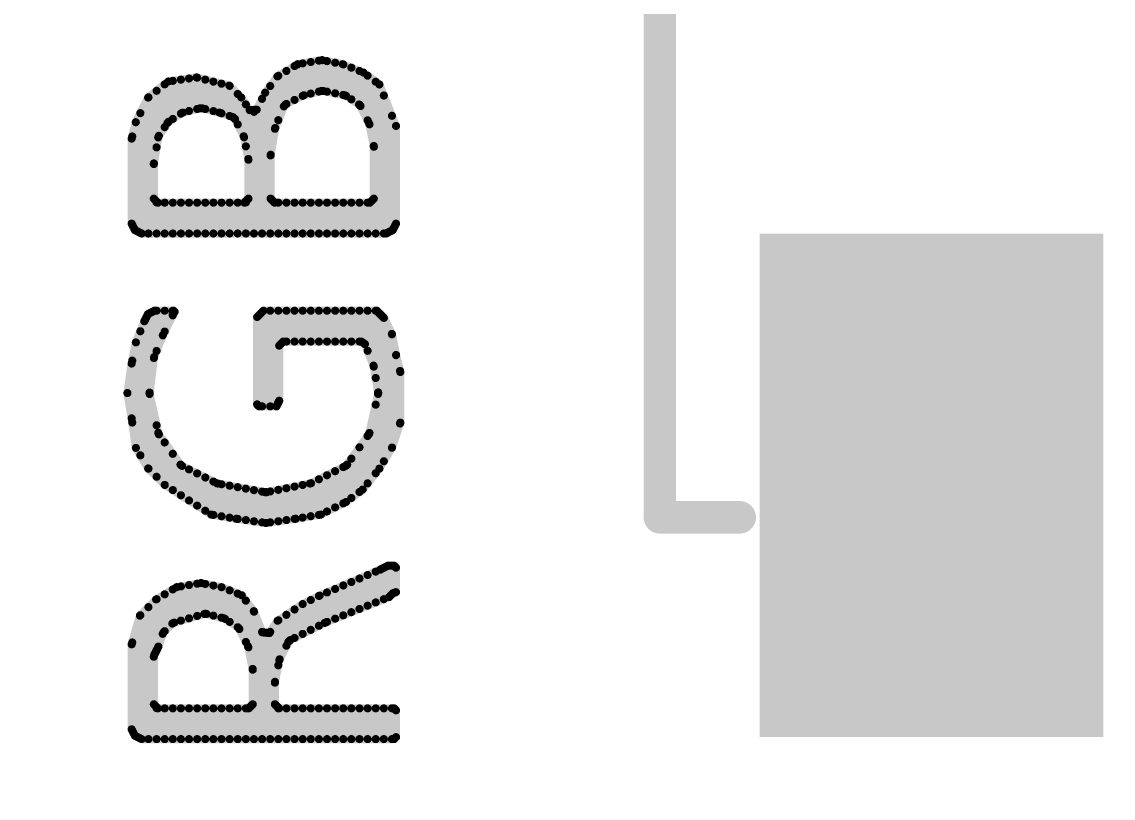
# Model space of a CAD drawing. Extents: x 17.8 to 58.4, y 21 to 93.6.
# Drawn here: x 28.153 to 31.569, y 40.725 to 43.156 of the extents above; entities that cross this region are included whole.
import ezdxf

# ---------------------------------------------------------------- set-up
doc = ezdxf.new("R2010")
doc.units = 0
doc.header["$MEASUREMENT"] = 0
doc.layers.get('0').update_dxf_attribs({"linetype": 'CONTINUOUS'})
doc.layers.get('Defpoints').update_dxf_attribs({"linetype": 'CONTINUOUS'})
doc.layers.add('SILKTOP_PHO', color=251, linetype='CONTINUOUS')
doc.styles.get("Standard").update_dxf_attribs({"font": 'arial.ttf'})
doc.dimstyles.get("Standard").update_dxf_attribs({"dimtxt": 1.5, "dimasz": 1.5, "dimexe": 0.18, "dimexo": 0, "dimgap": 0.5, "dimtad": 0, "dimtih": 1, "dimtoh": 1, "dimzin": 0, "dimdsep": 46, "dimtxsty": 'Standard', "dimcen": 0.09, "dimadec": 0, "dimazin": 0, "dimtfac": 1, "dimtofl": 0, "dimtmove": 2, "dimatfit": 3, "dimfxl": 1, "dimtolj": 1, "dimtzin": 0, "dimarcsym": 0})

# ---------------------------------------------------------------- blocks, each defined once
blk = doc.blocks.new('ROUND_1')
at = {"const_width": 0.0127}
blk.add_lwpolyline([(-0.00635, 0, 1), (0.00635, 0, 1)], format="xyb", close=True, dxfattribs=at)
blk = doc.blocks.new('ROUND_33')
at = {"const_width": 0.0508}
blk.add_lwpolyline([(-0.0254, 0, 1), (0.0254, 0, 1)], format="xyb", close=True, dxfattribs=at)
blk = doc.blocks.new('RECTANGLE_26')
blk.add_solid([(0.538098, 0.788162), (0.538098, -0.788162), (-0.538098, 0.788162), (-0.538098, -0.788162)])
blk = doc.blocks.new('*D61')
at = {"color": 0, "linetype": 'Continuous', "lineweight": -2}
for p, q in [((25.4, 51.3001), (25.4, 21.764)), ((50.8, 51.3001), (50.8, 21.764)), ((26.9, 21.944), (35.0589, 21.944)), ((49.3, 21.944), (41.1411, 21.944))]:
    blk.add_line(p, q, dxfattribs=at)
at = {"color": 0, "linetype": 'Continuous'}
for points in [[(26.9, 22.194), (26.9, 21.694), (25.4, 21.944)], [(49.3, 22.194), (49.3, 21.694), (50.8, 21.944)]]:
    blk.add_solid(points, dxfattribs=at)
at = {"layer": 'Defpoints', "color": 0, "linetype": 'Continuous'}
for p in [(25.4, 51.3001), (50.8, 51.3001), (50.8, 21.944)]:
    blk.add_point(p, dxfattribs=at)
at = {"color": 0, "linetype": 'Continuous', "insert": (38.1, 21.944), "char_height": 1.5, "attachment_point": 5}
blk.add_mtext('\\A1;25.40', dxfattribs=at)

msp = doc.modelspace()

# ---------------------------------------------------------------- linework, layer by layer
at = {"layer": 'SILKTOP_PHO'}
for points, const_width in [([(30.150054, 41.604438), (30.150054, 45.104558)], 0.1016), ([(29.016706, 43.023282), (28.953206, 42.985182)], 0.0254), ([(29.09316, 43.035982), (29.016706, 43.023282)], 0.0254), ([(29.0322, 42.924222), (29.0322, 43.025822)], 0.0254), ([(29.0576, 42.931334), (29.0576, 43.03014)], 0.0254), ([(29.083, 42.937684), (29.083, 43.034458)], 0.0254), ([(29.157422, 43.023282), (29.09316, 43.035982)], 0.0254), ([(29.1084, 42.937176), (29.1084, 43.032934)], 0.0254), ([(29.1338, 42.932096), (29.1338, 43.027854)], 0.0254), ([(29.222446, 42.99712), (29.157422, 43.023282)], 0.0254), ([(29.1592, 42.927016), (29.1592, 43.02252)], 0.0254), ([(28.956, 42.848022), (28.956, 42.98696)], 0.0254), ([(28.9814, 42.898822), (28.9814, 43.0022)], 0.0254), ([(29.0068, 42.911522), (29.0068, 43.01744)], 0.0254), ([(29.1846, 42.9133), (29.1846, 43.01236)], 0.0254), ([(29.21, 42.896282), (29.21, 43.0022)], 0.0254), ([(29.272484, 42.959782), (29.222446, 42.99712)], 0.0254), ([(29.2354, 42.847514), (29.2354, 42.987468)], 0.0254), ([(28.611576, 42.96918), (28.548584, 42.918888)], 0.0254), ([(28.6004, 42.826178), (28.6004, 42.96029)], 0.0254), ([(28.700222, 42.98188), (28.611576, 42.96918)], 0.0254), ([(28.6258, 42.851832), (28.6258, 42.971212)], 0.0254), ([(28.6512, 42.868596), (28.6512, 42.975022)], 0.0254), ([(28.6766, 42.876724), (28.6766, 42.978578)], 0.0254), ([(28.802838, 42.956226), (28.700222, 42.98188)], 0.0254), ([(28.702, 42.883074), (28.702, 42.981372)], 0.0254), ([(28.7274, 42.88282), (28.7274, 42.975022)], 0.0254), ([(28.7528, 42.87647), (28.7528, 42.968672)], 0.0254), ([(28.7782, 42.869612), (28.7782, 42.962322)], 0.0254), ([(28.839922, 42.919142), (28.802838, 42.956226)], 0.0254), ([(28.8036, 42.86123), (28.8036, 42.955464)], 0.0254), ([(28.953206, 42.985182), (28.914852, 42.934128)], 0.0254), ([(28.9306, 42.493184), (28.9306, 42.954956)], 0.0254), ([(29.2608, 42.493184), (29.2608, 42.968418)], 0.0254), ([(29.3243, 42.829988), (29.272484, 42.959782)], 0.0254), ([(28.548584, 42.918888), (28.509976, 42.841672)], 0.0254), ([(28.5496, 42.493184), (28.5496, 42.91965)], 0.0254), ([(28.575, 42.762932), (28.575, 42.93997)], 0.0254), ([(28.829, 42.834814), (28.829, 42.930064)], 0.0254), ([(28.866338, 42.879518), (28.839922, 42.919142)], 0.0254), ([(28.914852, 42.934128), (28.888182, 42.880788)], 0.0254), ([(28.979368, 42.89806), (29.033724, 42.924984)], 0.0254), ([(29.033724, 42.924984), (29.036264, 42.926)], 0.0254), ([(29.036264, 42.926), (29.090366, 42.939462)], 0.0254), ([(29.090366, 42.939462), (29.095954, 42.939716)], 0.0254), ([(29.095954, 42.939716), (29.163518, 42.926)], 0.0254), ([(29.163518, 42.926), (29.16809, 42.924222)], 0.0254), ([(29.16809, 42.924222), (29.20873, 42.897044)], 0.0254), ([(29.2862, 42.493184), (29.2862, 42.925238)], 0.0254), ([(28.657296, 42.871898), (28.711398, 42.88536)], 0.0254), ([(28.711398, 42.88536), (28.717494, 42.88536)], 0.0254), ([(28.717494, 42.88536), (28.771596, 42.871898)], 0.0254), ([(28.8544, 42.76598), (28.8544, 42.897298)], 0.0254), ([(28.9052, 42.493184), (28.9052, 42.914824)], 0.0254), ([(28.946348, 42.823638), (28.973272, 42.891202)], 0.0254), ([(28.973272, 42.891202), (28.979368, 42.89806)], 0.0254), ([(29.20873, 42.897044), (29.213048, 42.892218)], 0.0254), ([(29.213048, 42.892218), (29.239972, 42.838116)], 0.0254), ([(28.5242, 42.495216), (28.5242, 42.87012)], 0.0254), ([(28.612592, 42.842942), (28.653232, 42.87012)], 0.0254), ([(28.653232, 42.87012), (28.657296, 42.871898)], 0.0254), ([(28.771596, 42.871898), (28.772612, 42.871644)], 0.0254), ([(28.772612, 42.871644), (28.813252, 42.857928)], 0.0254), ([(28.813252, 42.857928), (28.820618, 42.851578)], 0.0254), ([(28.820618, 42.851578), (28.847542, 42.797476)], 0.0254), ([(28.888182, 42.880788), (28.866338, 42.879518)], 0.0254), ([(28.8798, 42.493184), (28.8798, 42.874184)], 0.0254), ([(29.3116, 42.502328), (29.3116, 42.861738)], 0.0254), ([(28.509976, 42.841672), (28.497022, 42.790364)], 0.0254), ([(28.582112, 42.799), (28.60929, 42.839386)], 0.0254), ([(28.60929, 42.839386), (28.612592, 42.842942)], 0.0254), ([(28.932124, 42.739818), (28.945586, 42.821098)], 0.0254), ([(28.945586, 42.821098), (28.946348, 42.823638)], 0.0254), ([(29.239972, 42.838116), (29.241242, 42.835068)], 0.0254), ([(29.241242, 42.835068), (29.254704, 42.76725)], 0.0254), ([(29.3243, 42.524172), (29.3243, 42.829988)], 0.0254), ([(28.497022, 42.790364), (28.497022, 42.524172)], 0.0254), ([(28.4988, 42.52087), (28.4988, 42.796968)], 0.0254), ([(28.566618, 42.71264), (28.58008, 42.79392)], 0.0254), ([(28.58008, 42.79392), (28.582112, 42.799)], 0.0254), ([(28.847542, 42.797476), (28.848812, 42.794428)], 0.0254), ([(28.848812, 42.794428), (28.862274, 42.72661)], 0.0254), ([(29.254704, 42.76725), (29.254958, 42.76471)], 0.0254), ([(29.254958, 42.76471), (29.254958, 42.602404)], 0.0254), ([(28.566364, 42.710608), (28.566618, 42.71264)], 0.0254), ([(28.862274, 42.72661), (28.862528, 42.72407)], 0.0254), ([(28.862528, 42.72407), (28.862528, 42.602404)], 0.0254), ([(28.93187, 42.737786), (28.932124, 42.739818)], 0.0254), ([(28.93187, 42.602404), (28.93187, 42.737786)], 0.0254), ([(28.566364, 42.602404), (28.566364, 42.710608)], 0.0254), ([(28.579064, 42.589704), (28.566364, 42.602404)], 0.0254), ([(28.575, 42.493184), (28.575, 42.590466)], 0.0254), ([(28.849828, 42.589704), (28.579064, 42.589704)], 0.0254), ([(28.6004, 42.493184), (28.6004, 42.589704)], 0.0254), ([(28.6258, 42.493184), (28.6258, 42.589704)], 0.0254), ([(28.6512, 42.493184), (28.6512, 42.589704)], 0.0254), ([(28.6766, 42.493184), (28.6766, 42.589704)], 0.0254), ([(28.702, 42.493184), (28.702, 42.589704)], 0.0254), ([(28.7274, 42.493184), (28.7274, 42.589704)], 0.0254), ([(28.7528, 42.493184), (28.7528, 42.589704)], 0.0254), ([(28.7782, 42.493184), (28.7782, 42.589704)], 0.0254), ([(28.8036, 42.493184), (28.8036, 42.589704)], 0.0254), ([(28.829, 42.493184), (28.829, 42.589704)], 0.0254), ([(28.862528, 42.602404), (28.849828, 42.589704)], 0.0254), ([(28.8544, 42.493184), (28.8544, 42.590466)], 0.0254), ([(28.94457, 42.589704), (28.93187, 42.602404)], 0.0254), ([(29.242258, 42.589704), (28.94457, 42.589704)], 0.0254), ([(28.956, 42.493184), (28.956, 42.589704)], 0.0254), ([(28.9814, 42.493184), (28.9814, 42.589704)], 0.0254), ([(29.0068, 42.493184), (29.0068, 42.589704)], 0.0254), ([(29.0322, 42.493184), (29.0322, 42.589704)], 0.0254), ([(29.0576, 42.493184), (29.0576, 42.589704)], 0.0254), ([(29.083, 42.493184), (29.083, 42.589704)], 0.0254), ([(29.1084, 42.493184), (29.1084, 42.589704)], 0.0254), ([(29.1338, 42.493184), (29.1338, 42.589704)], 0.0254), ([(29.1592, 42.493184), (29.1592, 42.589704)], 0.0254), ([(29.1846, 42.493184), (29.1846, 42.589704)], 0.0254), ([(29.21, 42.493184), (29.21, 42.589704)], 0.0254), ([(29.2354, 42.493184), (29.2354, 42.589704)], 0.0254), ([(29.254958, 42.602404), (29.242258, 42.589704)], 0.0254), ([(28.497022, 42.524172), (28.507436, 42.503598)], 0.0254), ([(29.313886, 42.503598), (29.3243, 42.524172)], 0.0254), ([(28.507436, 42.503598), (28.52801, 42.493184)], 0.0254), ([(28.52801, 42.493184), (29.293312, 42.493184)], 0.0254), ([(29.293312, 42.493184), (29.313886, 42.503598)], 0.0254), ([(28.548076, 42.240962), (28.536646, 42.218356)], 0.0254), ([(28.56865, 42.251376), (28.548076, 42.240962)], 0.0254), ([(28.5496, 41.756838), (28.5496, 42.241978)], 0.0254), ([(28.628086, 42.251376), (28.56865, 42.251376)], 0.0254), ([(28.575, 42.125392), (28.575, 42.251376)], 0.0254), ([(28.594812, 42.174922), (28.631388, 42.248074)], 0.0254), ([(28.6004, 42.186098), (28.6004, 42.251376)], 0.0254), ([(28.6258, 42.236898), (28.6258, 42.251376)], 0.0254), ([(28.631388, 42.248074), (28.628086, 42.251376)], 0.0254), ([(28.909264, 42.251376), (28.889706, 42.231818)], 0.0254), ([(28.9052, 41.95191), (28.9052, 42.247312)], 0.0254), ([(29.264102, 42.251376), (28.909264, 42.251376)], 0.0254), ([(28.9306, 41.95191), (28.9306, 42.251376)], 0.0254), ([(28.956, 41.963594), (28.956, 42.251376)], 0.0254), ([(28.9814, 42.154856), (28.9814, 42.251376)], 0.0254), ([(29.0068, 42.154856), (29.0068, 42.251376)], 0.0254), ([(29.0322, 42.154856), (29.0322, 42.251376)], 0.0254), ([(29.0576, 42.154856), (29.0576, 42.251376)], 0.0254), ([(29.083, 42.154856), (29.083, 42.251376)], 0.0254), ([(29.1084, 42.154856), (29.1084, 42.251376)], 0.0254), ([(29.1338, 42.154856), (29.1338, 42.251376)], 0.0254), ([(29.1592, 42.154856), (29.1592, 42.251376)], 0.0254), ([(29.1846, 42.154856), (29.1846, 42.251376)], 0.0254), ([(29.21, 42.154856), (29.21, 42.251376)], 0.0254), ([(29.2354, 42.1259), (29.2354, 42.251376)], 0.0254), ([(29.2608, 42.04081), (29.2608, 42.251376)], 0.0254), ([(29.285946, 42.229532), (29.264102, 42.251376)], 0.0254), ([(28.536646, 42.218356), (28.51023, 42.152062)], 0.0254), ([(28.889706, 42.231818), (28.889706, 41.958006)], 0.0254), ([(29.311346, 42.178732), (29.285946, 42.229532)], 0.0254), ([(29.2862, 41.779952), (29.2862, 42.229024)], 0.0254), ([(28.5242, 41.798494), (28.5242, 42.187114)], 0.0254), ([(28.56738, 42.106342), (28.594558, 42.17416)], 0.0254), ([(28.594558, 42.17416), (28.594812, 42.174922)], 0.0254), ([(29.324554, 42.112692), (29.311346, 42.178732)], 0.0254), ([(29.3116, 41.82237), (29.3116, 42.177462)], 0.0254), ([(28.51023, 42.152062), (28.497022, 42.086022)], 0.0254), ([(28.958794, 42.142156), (28.971494, 42.154856)], 0.0254), ([(28.958794, 41.969436), (28.958794, 42.142156)], 0.0254), ([(28.971494, 42.154856), (29.21508, 42.154856)], 0.0254), ([(29.21508, 42.154856), (29.227018, 42.146982)], 0.0254), ([(29.227018, 42.146982), (29.253942, 42.079418)], 0.0254), ([(28.553156, 41.99509), (28.566618, 42.103294)], 0.0254), ([(28.566618, 42.103294), (28.56738, 42.106342)], 0.0254), ([(29.324554, 42.112184), (29.324554, 42.112692)], 0.0254), ([(29.337762, 42.059606), (29.324554, 42.112184)], 0.0254), ([(28.497022, 42.086022), (28.483814, 41.993566)], 0.0254), ([(28.4988, 41.901364), (28.4988, 42.095166)], 0.0254), ([(29.253942, 42.079418), (29.254704, 42.076624)], 0.0254), ([(29.254704, 42.076624), (29.26842, 41.995598)], 0.0254), ([(29.337, 41.898316), (29.337, 42.062908)], 0.0254), ([(29.337762, 41.900856), (29.337762, 42.059606)], 0.0254), ([(28.552902, 41.993312), (28.553156, 41.99509)], 0.0254), ([(29.26842, 41.995598), (29.26842, 41.993312)], 0.0254), ([(28.483814, 41.993566), (28.497022, 41.914318)], 0.0254), ([(28.553156, 41.990772), (28.552902, 41.993312)], 0.0254), ([(28.580334, 41.868852), (28.553156, 41.990772)], 0.0254), ([(28.950158, 41.95191), (28.958794, 41.969436)], 0.0254), ([(29.268166, 41.990772), (29.241242, 41.868852)], 0.0254), ([(29.26842, 41.993312), (29.268166, 41.990772)], 0.0254), ([(28.889706, 41.958006), (28.895802, 41.95191)], 0.0254), ([(28.895802, 41.95191), (28.950158, 41.95191)], 0.0254), ([(29.2608, 41.742614), (29.2608, 41.957244)], 0.0254), ([(28.497022, 41.914318), (28.497022, 41.914064)], 0.0254), ([(28.497022, 41.914064), (28.51023, 41.821862)], 0.0254), ([(28.575, 41.731438), (28.575, 41.892728)], 0.0254), ([(29.311854, 41.822878), (29.337762, 41.900856)], 0.0254), ([(28.582366, 41.86428), (28.580334, 41.868852)], 0.0254), ([(28.64993, 41.769538), (28.582366, 41.86428)], 0.0254), ([(29.238956, 41.86428), (29.171392, 41.769538)], 0.0254), ([(29.2354, 41.710864), (29.2354, 41.8592)], 0.0254), ([(29.241242, 41.868852), (29.238956, 41.86428)], 0.0254), ([(28.6004, 41.706038), (28.6004, 41.83888)], 0.0254), ([(28.51023, 41.821862), (28.548584, 41.7576)], 0.0254), ([(28.6258, 41.689782), (28.6258, 41.80332)], 0.0254), ([(29.21, 41.68394), (29.21, 41.82364)], 0.0254), ([(29.272484, 41.757092), (29.311854, 41.822878)], 0.0254), ([(28.548584, 41.7576), (28.600654, 41.705784)], 0.0254), ([(28.654756, 41.765474), (28.64993, 41.769538)], 0.0254), ([(28.6512, 41.673526), (28.6512, 41.768014)], 0.0254), ([(28.76296, 41.711372), (28.654756, 41.765474)], 0.0254), ([(29.16682, 41.765474), (29.058616, 41.711372)], 0.0254), ([(29.1592, 41.648126), (29.1592, 41.761664)], 0.0254), ([(29.171392, 41.769538), (29.16682, 41.765474)], 0.0254), ([(29.1846, 41.66489), (29.1846, 41.78808)], 0.0254), ([(29.219906, 41.691306), (29.272484, 41.757092)], 0.0254), ([(28.6766, 41.65727), (28.6766, 41.754552)], 0.0254), ([(28.702, 41.641268), (28.702, 41.741852)], 0.0254), ([(28.7274, 41.625012), (28.7274, 41.729152)], 0.0254), ([(29.083, 41.612058), (29.083, 41.723564)], 0.0254), ([(29.1084, 41.622726), (29.1084, 41.736264)], 0.0254), ([(29.1338, 41.635426), (29.1338, 41.748964)], 0.0254), ([(28.600654, 41.705784), (28.746196, 41.613074)], 0.0254), ([(28.7528, 41.612058), (28.7528, 41.716452)], 0.0254), ([(28.766262, 41.710356), (28.76296, 41.711372)], 0.0254), ([(28.915106, 41.683178), (28.766262, 41.710356)], 0.0254), ([(28.7782, 41.60774), (28.7782, 41.70807)], 0.0254), ([(28.8036, 41.603422), (28.8036, 41.703498)], 0.0254), ([(28.829, 41.599358), (28.829, 41.698926)], 0.0254), ([(28.8544, 41.595802), (28.8544, 41.694354)], 0.0254), ([(28.8798, 41.591992), (28.8798, 41.689528)], 0.0254), ([(29.055314, 41.710356), (28.919932, 41.683178)], 0.0254), ([(28.956, 41.592246), (28.956, 41.690544)], 0.0254), ([(28.9814, 41.595802), (28.9814, 41.695624)], 0.0254), ([(29.0068, 41.599612), (29.0068, 41.700704)], 0.0254), ([(29.0322, 41.603676), (29.0322, 41.705784)], 0.0254), ([(29.058616, 41.711372), (29.055314, 41.710356)], 0.0254), ([(29.0576, 41.607994), (29.0576, 41.711118)], 0.0254), ([(29.167836, 41.652444), (29.219906, 41.691306)], 0.0254), ([(28.9052, 41.588436), (28.9052, 41.684956)], 0.0254), ([(28.919932, 41.683178), (28.915106, 41.683178)], 0.0254), ([(28.9306, 41.58869), (28.9306, 41.685464)], 0.0254), ([(29.08935, 41.613074), (29.167836, 41.652444)], 0.0254), ([(30.39999, 41.604438), (30.150054, 41.604438)], 0.1016), ([(28.746196, 41.613074), (28.824682, 41.599866)], 0.0254), ([(28.824682, 41.599866), (28.917392, 41.586658)], 0.0254), ([(28.917392, 41.586658), (29.010356, 41.599866)], 0.0254), ([(29.010356, 41.599866), (29.08935, 41.613074)], 0.0254), ([(29.299408, 41.453054), (29.275024, 41.440862)], 0.0254), ([(29.318204, 41.453054), (29.299408, 41.453054)], 0.0254), ([(29.3116, 41.363392), (29.3116, 41.453054)], 0.0254), ([(29.3243, 41.446958), (29.318204, 41.453054)], 0.0254), ([(29.274262, 41.440354), (29.085286, 41.359328)], 0.0254), ([(29.2354, 41.327832), (29.2354, 41.423844)], 0.0254), ([(29.2608, 41.337992), (29.2608, 41.434512)], 0.0254), ([(29.275024, 41.440862), (29.274262, 41.440354)], 0.0254), ([(29.2862, 41.348152), (29.2862, 41.44645)], 0.0254), ([(29.3243, 41.369996), (29.3243, 41.446958)], 0.0254), ([(28.637738, 41.385744), (28.573476, 41.34739)], 0.0254), ([(28.714192, 41.398698), (28.637738, 41.385744)], 0.0254), ([(28.6512, 41.281096), (28.6512, 41.38803)], 0.0254), ([(28.6766, 41.288208), (28.6766, 41.392348)], 0.0254), ([(28.702, 41.295574), (28.702, 41.396666)], 0.0254), ([(28.778454, 41.385744), (28.714192, 41.398698)], 0.0254), ([(28.7274, 41.302432), (28.7274, 41.395904)], 0.0254), ([(28.7528, 41.29659), (28.7528, 41.390824)], 0.0254), ([(28.7782, 41.29024), (28.7782, 41.385744)], 0.0254), ([(28.8417, 41.360344), (28.778454, 41.385744)], 0.0254), ([(29.1338, 41.287192), (29.1338, 41.380156)], 0.0254), ([(29.1592, 41.297352), (29.1592, 41.391078)], 0.0254), ([(29.1846, 41.307512), (29.1846, 41.402)], 0.0254), ([(29.21, 41.317672), (29.21, 41.412922)], 0.0254), ([(28.573476, 41.34739), (28.52293, 41.29659)], 0.0254), ([(28.575, 41.187878), (28.575, 41.348152)], 0.0254), ([(28.6004, 41.247822), (28.6004, 41.363392)], 0.0254), ([(28.6258, 41.272968), (28.6258, 41.378632)], 0.0254), ([(28.8036, 41.277032), (28.8036, 41.375838)], 0.0254), ([(28.829, 41.260268), (28.829, 41.365678)], 0.0254), ([(28.879292, 41.31056), (28.8417, 41.360344)], 0.0254), ([(29.085286, 41.359328), (29.0322, 41.332912)], 0.0254), ([(29.083, 41.26484), (29.083, 41.358312)], 0.0254), ([(29.102304, 41.274492), (29.30271, 41.354756)], 0.0254), ([(29.1084, 41.277032), (29.1084, 41.369234)], 0.0254), ([(29.30271, 41.354756), (29.314394, 41.36644)], 0.0254), ([(29.314394, 41.36644), (29.323538, 41.369996)], 0.0254), ([(29.323538, 41.369996), (29.3243, 41.369996)], 0.0254), ([(28.5496, 40.910002), (28.5496, 41.32326)], 0.0254), ([(28.8544, 41.214294), (28.8544, 41.34358)], 0.0254), ([(29.0322, 41.332912), (28.953714, 41.280588)], 0.0254), ([(29.0068, 41.22674), (29.0068, 41.315894)], 0.0254), ([(29.0322, 41.23944), (29.0322, 41.332912)], 0.0254), ([(29.0576, 41.25214), (29.0576, 41.345612)], 0.0254), ([(28.52293, 41.29659), (28.497022, 41.206674)], 0.0254), ([(28.5242, 40.91178), (28.5242, 41.29786)], 0.0254), ([(28.629864, 41.274746), (28.724606, 41.301924)], 0.0254), ([(28.724606, 41.301924), (28.73121, 41.301924)], 0.0254), ([(28.73121, 41.301924), (28.785312, 41.288462)], 0.0254), ([(28.785312, 41.288462), (28.789122, 41.286684)], 0.0254), ([(28.789122, 41.286684), (28.829762, 41.25976)], 0.0254), ([(28.905708, 41.24452), (28.879292, 41.31056)], 0.0254), ([(28.8798, 40.910002), (28.8798, 41.309036)], 0.0254), ([(28.953714, 41.280588), (28.92806, 41.24198)], 0.0254), ([(28.956, 41.141142), (28.956, 41.282112)], 0.0254), ([(28.9814, 41.202356), (28.9814, 41.29913)], 0.0254), ([(28.594304, 41.239694), (28.597352, 41.24452)], 0.0254), ([(28.597352, 41.24452), (28.624276, 41.271698)], 0.0254), ([(28.624276, 41.271698), (28.629864, 41.274746)], 0.0254), ([(28.829762, 41.25976), (28.83408, 41.25468)], 0.0254), ([(28.83408, 41.25468), (28.861258, 41.200578)], 0.0254), ([(28.9052, 40.910002), (28.9052, 41.245536)], 0.0254), ([(28.92806, 41.24198), (28.905708, 41.24452)], 0.0254), ([(28.9306, 40.910002), (28.9306, 41.24579)], 0.0254), ([(28.993084, 41.219882), (29.101288, 41.273984)], 0.0254), ([(29.101288, 41.273984), (29.102304, 41.274492)], 0.0254), ([(28.4988, 40.937434), (28.4988, 41.212516)], 0.0254), ([(28.580842, 41.199816), (28.594304, 41.239694)], 0.0254), ([(28.960318, 41.159938), (28.987242, 41.214294)], 0.0254), ([(28.987242, 41.214294), (28.993084, 41.219882)], 0.0254), ([(28.497022, 41.206674), (28.497022, 40.940736)], 0.0254), ([(28.567888, 41.173654), (28.580842, 41.199816)], 0.0254), ([(28.861258, 41.200578), (28.862274, 41.19753)], 0.0254), ([(28.862274, 41.19753), (28.875736, 41.129712)], 0.0254), ([(28.566364, 41.167812), (28.567888, 41.173654)], 0.0254), ([(28.566364, 41.018968), (28.566364, 41.167812)], 0.0254), ([(28.945586, 41.089326), (28.959048, 41.15689)], 0.0254), ([(28.959048, 41.15689), (28.960318, 41.159938)], 0.0254), ([(28.875736, 41.129712), (28.87599, 41.127426)], 0.0254), ([(28.87599, 41.127426), (28.87599, 41.018968)], 0.0254), ([(28.945332, 41.086786), (28.945586, 41.089326)], 0.0254), ([(28.945332, 41.018968), (28.945332, 41.086786)], 0.0254), ([(28.579064, 41.006268), (28.566364, 41.018968)], 0.0254), ([(28.575, 40.910002), (28.575, 41.00703)], 0.0254), ([(28.86329, 41.006268), (28.579064, 41.006268)], 0.0254), ([(28.6004, 40.910002), (28.6004, 41.006268)], 0.0254), ([(28.6258, 40.910002), (28.6258, 41.006268)], 0.0254), ([(28.6512, 40.910002), (28.6512, 41.006268)], 0.0254), ([(28.6766, 40.910002), (28.6766, 41.006268)], 0.0254), ([(28.702, 40.910002), (28.702, 41.006268)], 0.0254), ([(28.7274, 40.910002), (28.7274, 41.006268)], 0.0254), ([(28.7528, 40.910002), (28.7528, 41.006268)], 0.0254), ([(28.7782, 40.910002), (28.7782, 41.006268)], 0.0254), ([(28.8036, 40.910002), (28.8036, 41.006268)], 0.0254), ([(28.829, 40.910002), (28.829, 41.006268)], 0.0254), ([(28.8544, 40.910002), (28.8544, 41.006268)], 0.0254), ([(28.87599, 41.018968), (28.86329, 41.006268)], 0.0254), ([(28.958032, 41.006268), (28.945332, 41.018968)], 0.0254), ([(28.956, 40.910002), (28.956, 41.006522)], 0.0254), ([(29.318204, 41.006268), (28.958032, 41.006268)], 0.0254), ([(28.9814, 40.910002), (28.9814, 41.006268)], 0.0254), ([(29.0068, 40.910002), (29.0068, 41.006268)], 0.0254), ([(29.0322, 40.910002), (29.0322, 41.006268)], 0.0254), ([(29.0576, 40.910002), (29.0576, 41.006268)], 0.0254), ([(29.083, 40.910002), (29.083, 41.006268)], 0.0254), ([(29.1084, 40.910002), (29.1084, 41.006268)], 0.0254), ([(29.1338, 40.910002), (29.1338, 41.006268)], 0.0254), ([(29.1592, 40.910002), (29.1592, 41.006268)], 0.0254), ([(29.1846, 40.910002), (29.1846, 41.006268)], 0.0254), ([(29.21, 40.910002), (29.21, 41.006268)], 0.0254), ([(29.2354, 40.910002), (29.2354, 41.006268)], 0.0254), ([(29.2608, 40.910002), (29.2608, 41.006268)], 0.0254), ([(29.2862, 40.910002), (29.2862, 41.006268)], 0.0254), ([(29.3116, 40.910002), (29.3116, 41.006268)], 0.0254), ([(29.3243, 41.000172), (29.318204, 41.006268)], 0.0254), ([(29.3243, 40.916098), (29.3243, 41.000172)], 0.0254), ([(28.497022, 40.940736), (28.507436, 40.920162)], 0.0254), ([(28.507436, 40.920162), (28.52801, 40.910002)], 0.0254), ([(28.52801, 40.910002), (29.318204, 40.910002)], 0.0254), ([(29.318204, 40.910002), (29.3243, 40.916098)], 0.0254)]:
    msp.add_lwpolyline(points, dxfattribs=dict(at, const_width=const_width))

# ---------------------------------------------------------------- block references
msp.add_blockref('RECTANGLE_26', (30.999938, 41.704514))
for name, p in [('ROUND_1', (29.016706, 43.023282)), ('ROUND_1', (29.0322, 43.025822)), ('ROUND_1', (29.0576, 43.03014)), ('ROUND_1', (29.083, 43.034458)), ('ROUND_1', (29.09316, 43.035982)), ('ROUND_1', (29.1084, 43.032934)), ('ROUND_1', (29.1338, 43.027854)), ('ROUND_1', (29.157422, 43.023282)), ('ROUND_1', (29.1592, 43.02252)), ('ROUND_1', (28.956, 42.98696)), ('ROUND_1', (28.9814, 43.0022)), ('ROUND_1', (29.0068, 43.01744)), ('ROUND_1', (29.1846, 43.01236)), ('ROUND_1', (29.21, 43.0022)), ('ROUND_1', (29.222446, 42.99712)), ('ROUND_1', (29.2354, 42.987468)), ('ROUND_1', (28.6004, 42.96029)), ('ROUND_1', (28.611576, 42.96918)), ('ROUND_1', (28.6258, 42.971212)), ('ROUND_1', (28.6512, 42.975022)), ('ROUND_1', (28.6766, 42.978578)), ('ROUND_1', (28.700222, 42.98188)), ('ROUND_1', (28.702, 42.981372)), ('ROUND_1', (28.7274, 42.975022)), ('ROUND_1', (28.7528, 42.968672)), ('ROUND_1', (28.7782, 42.962322)), ('ROUND_1', (28.802838, 42.956226)), ('ROUND_1', (28.8036, 42.955464)), ('ROUND_1', (28.9306, 42.954956)), ('ROUND_1', (28.953206, 42.985182)), ('ROUND_1', (29.2608, 42.968418)), ('ROUND_1', (29.272484, 42.959782)), ('ROUND_1', (28.548584, 42.918888)), ('ROUND_1', (28.5496, 42.91965)), ('ROUND_1', (28.575, 42.93997)), ('ROUND_1', (28.829, 42.930064)), ('ROUND_1', (28.839922, 42.919142)), ('ROUND_1', (28.914852, 42.934128)), ('ROUND_1', (29.0322, 42.924222)), ('ROUND_1', (29.033724, 42.924984)), ('ROUND_1', (29.036264, 42.926)), ('ROUND_1', (29.0576, 42.931334)), ('ROUND_1', (29.083, 42.937684)), ('ROUND_1', (29.090366, 42.939462)), ('ROUND_1', (29.095954, 42.939716)), ('ROUND_1', (29.1084, 42.937176)), ('ROUND_1', (29.1338, 42.932096)), ('ROUND_1', (29.1592, 42.927016)), ('ROUND_1', (29.163518, 42.926)), ('ROUND_1', (29.16809, 42.924222)), ('ROUND_1', (29.2862, 42.925238)), ('ROUND_1', (28.702, 42.883074)), ('ROUND_1', (28.711398, 42.88536)), ('ROUND_1', (28.717494, 42.88536)), ('ROUND_1', (28.7274, 42.88282)), ('ROUND_1', (28.8544, 42.897298)), ('ROUND_1', (28.9052, 42.914824)), ('ROUND_1', (28.973272, 42.891202)), ('ROUND_1', (28.979368, 42.89806)), ('ROUND_1', (28.9814, 42.898822)), ('ROUND_1', (29.0068, 42.911522)), ('ROUND_1', (29.1846, 42.9133)), ('ROUND_1', (29.20873, 42.897044)), ('ROUND_1', (29.21, 42.896282)), ('ROUND_1', (29.213048, 42.892218)), ('ROUND_1', (28.5242, 42.87012)), ('ROUND_1', (28.6258, 42.851832)), ('ROUND_1', (28.6512, 42.868596)), ('ROUND_1', (28.653232, 42.87012)), ('ROUND_1', (28.657296, 42.871898)), ('ROUND_1', (28.6766, 42.876724)), ('ROUND_1', (28.7528, 42.87647)), ('ROUND_1', (28.771596, 42.871898)), ('ROUND_1', (28.772612, 42.871644)), ('ROUND_1', (28.7782, 42.869612)), ('ROUND_1', (28.8036, 42.86123)), ('ROUND_1', (28.813252, 42.857928)), ('ROUND_1', (28.820618, 42.851578)), ('ROUND_1', (28.866338, 42.879518)), ('ROUND_1', (28.8798, 42.874184)), ('ROUND_1', (28.888182, 42.880788)), ('ROUND_1', (29.3116, 42.861738)), ('ROUND_1', (28.509976, 42.841672)), ('ROUND_1', (28.6004, 42.826178)), ('ROUND_1', (28.60929, 42.839386)), ('ROUND_1', (28.612592, 42.842942)), ('ROUND_1', (28.829, 42.834814)), ('ROUND_1', (28.945586, 42.821098)), ('ROUND_1', (28.946348, 42.823638)), ('ROUND_1', (28.956, 42.848022)), ('ROUND_1', (29.2354, 42.847514)), ('ROUND_1', (29.239972, 42.838116)), ('ROUND_1', (29.241242, 42.835068)), ('ROUND_1', (29.241242, 42.835068)), ('ROUND_1', (29.3243, 42.829988)), ('ROUND_1', (29.3243, 42.829988)), ('ROUND_1', (28.497022, 42.790364)), ('ROUND_1', (28.4988, 42.796968)), ('ROUND_1', (28.58008, 42.79392)), ('ROUND_1', (28.582112, 42.799)), ('ROUND_1', (28.847542, 42.797476)), ('ROUND_1', (28.848812, 42.794428)), ('ROUND_1', (28.575, 42.762932)), ('ROUND_1', (28.8544, 42.76598)), ('ROUND_1', (29.254704, 42.76725)), ('ROUND_1', (29.254958, 42.76471)), ('ROUND_1', (29.254958, 42.76471)), ('ROUND_1', (28.566618, 42.71264)), ('ROUND_1', (28.862274, 42.72661)), ('ROUND_1', (28.862528, 42.72407)), ('ROUND_1', (28.862528, 42.72407)), ('ROUND_1', (28.93187, 42.737786)), ('ROUND_1', (28.932124, 42.739818)), ('ROUND_1', (28.566364, 42.710608)), ('ROUND_1', (28.566364, 42.602404)), ('ROUND_1', (28.575, 42.590466)), ('ROUND_1', (28.579064, 42.589704)), ('ROUND_1', (28.6004, 42.589704)), ('ROUND_1', (28.6258, 42.589704)), ('ROUND_1', (28.6512, 42.589704)), ('ROUND_1', (28.6766, 42.589704)), ('ROUND_1', (28.702, 42.589704)), ('ROUND_1', (28.7274, 42.589704)), ('ROUND_1', (28.7528, 42.589704)), ('ROUND_1', (28.7782, 42.589704)), ('ROUND_1', (28.8036, 42.589704)), ('ROUND_1', (28.829, 42.589704)), ('ROUND_1', (28.849828, 42.589704)), ('ROUND_1', (28.8544, 42.590466)), ('ROUND_1', (28.862528, 42.602404)), ('ROUND_1', (28.93187, 42.602404)), ('ROUND_1', (28.94457, 42.589704)), ('ROUND_1', (28.956, 42.589704)), ('ROUND_1', (28.9814, 42.589704)), ('ROUND_1', (29.0068, 42.589704)), ('ROUND_1', (29.0322, 42.589704)), ('ROUND_1', (29.0576, 42.589704)), ('ROUND_1', (29.083, 42.589704)), ('ROUND_1', (29.1084, 42.589704)), ('ROUND_1', (29.1338, 42.589704)), ('ROUND_1', (29.1592, 42.589704)), ('ROUND_1', (29.1846, 42.589704)), ('ROUND_1', (29.21, 42.589704)), ('ROUND_1', (29.2354, 42.589704)), ('ROUND_1', (29.242258, 42.589704)), ('ROUND_1', (29.254958, 42.602404)), ('ROUND_1', (28.497022, 42.524172)), ('ROUND_1', (28.4988, 42.52087)), ('ROUND_1', (29.3243, 42.524172)), ('ROUND_1', (28.507436, 42.503598)), ('ROUND_1', (28.5242, 42.495216)), ('ROUND_1', (28.52801, 42.493184)), ('ROUND_1', (28.5496, 42.493184)), ('ROUND_1', (28.575, 42.493184)), ('ROUND_1', (28.6004, 42.493184)), ('ROUND_1', (28.6258, 42.493184)), ('ROUND_1', (28.6512, 42.493184)), ('ROUND_1', (28.6766, 42.493184)), ('ROUND_1', (28.702, 42.493184)), ('ROUND_1', (28.7274, 42.493184)), ('ROUND_1', (28.7528, 42.493184)), ('ROUND_1', (28.7782, 42.493184)), ('ROUND_1', (28.8036, 42.493184)), ('ROUND_1', (28.829, 42.493184)), ('ROUND_1', (28.8544, 42.493184)), ('ROUND_1', (28.8798, 42.493184)), ('ROUND_1', (28.9052, 42.493184)), ('ROUND_1', (28.9306, 42.493184)), ('ROUND_1', (28.956, 42.493184)), ('ROUND_1', (28.9814, 42.493184)), ('ROUND_1', (29.0068, 42.493184)), ('ROUND_1', (29.0322, 42.493184)), ('ROUND_1', (29.0576, 42.493184)), ('ROUND_1', (29.083, 42.493184)), ('ROUND_1', (29.1084, 42.493184)), ('ROUND_1', (29.1338, 42.493184)), ('ROUND_1', (29.1592, 42.493184)), ('ROUND_1', (29.1846, 42.493184)), ('ROUND_1', (29.21, 42.493184)), ('ROUND_1', (29.2354, 42.493184)), ('ROUND_1', (29.2608, 42.493184)), ('ROUND_1', (29.2862, 42.493184)), ('ROUND_1', (29.293312, 42.493184)), ('ROUND_1', (29.3116, 42.502328)), ('ROUND_1', (29.313886, 42.503598)), ('ROUND_1', (28.548076, 42.240962)), ('ROUND_1', (28.5496, 42.241978)), ('ROUND_1', (28.56865, 42.251376)), ('ROUND_1', (28.575, 42.251376)), ('ROUND_1', (28.6004, 42.251376)), ('ROUND_1', (28.6258, 42.251376)), ('ROUND_1', (28.6258, 42.236898)), ('ROUND_1', (28.628086, 42.251376)), ('ROUND_1', (28.631388, 42.248074)), ('ROUND_1', (28.9052, 42.247312)), ('ROUND_1', (28.909264, 42.251376)), ('ROUND_1', (28.9306, 42.251376)), ('ROUND_1', (28.956, 42.251376)), ('ROUND_1', (28.9814, 42.251376)), ('ROUND_1', (29.0068, 42.251376)), ('ROUND_1', (29.0322, 42.251376)), ('ROUND_1', (29.0576, 42.251376)), ('ROUND_1', (29.083, 42.251376)), ('ROUND_1', (29.1084, 42.251376)), ('ROUND_1', (29.1338, 42.251376)), ('ROUND_1', (29.1592, 42.251376)), ('ROUND_1', (29.1846, 42.251376)), ('ROUND_1', (29.21, 42.251376)), ('ROUND_1', (29.2354, 42.251376)), ('ROUND_1', (29.2608, 42.251376)), ('ROUND_1', (29.264102, 42.251376)), ('ROUND_1', (28.536646, 42.218356)), ('ROUND_1', (28.889706, 42.231818)), ('ROUND_1', (29.285946, 42.229532)), ('ROUND_1', (29.2862, 42.229024)), ('ROUND_1', (28.5242, 42.187114)), ('ROUND_1', (28.594558, 42.17416)), ('ROUND_1', (28.594812, 42.174922)), ('ROUND_1', (28.6004, 42.186098)), ('ROUND_1', (29.311346, 42.178732)), ('ROUND_1', (29.3116, 42.177462)), ('ROUND_1', (28.51023, 42.152062)), ('ROUND_1', (28.958794, 42.142156)), ('ROUND_1', (28.971494, 42.154856)), ('ROUND_1', (28.9814, 42.154856)), ('ROUND_1', (29.0068, 42.154856)), ('ROUND_1', (29.0322, 42.154856)), ('ROUND_1', (29.0576, 42.154856)), ('ROUND_1', (29.083, 42.154856)), ('ROUND_1', (29.1084, 42.154856)), ('ROUND_1', (29.1338, 42.154856)), ('ROUND_1', (29.1592, 42.154856)), ('ROUND_1', (29.1846, 42.154856)), ('ROUND_1', (29.21, 42.154856)), ('ROUND_1', (29.21508, 42.154856)), ('ROUND_1', (29.227018, 42.146982)), ('ROUND_1', (28.566618, 42.103294)), ('ROUND_1', (28.56738, 42.106342)), ('ROUND_1', (28.575, 42.125392)), ('ROUND_1', (29.2354, 42.1259)), ('ROUND_1', (29.324554, 42.112692)), ('ROUND_1', (29.324554, 42.112184)), ('ROUND_1', (28.497022, 42.086022)), ('ROUND_1', (28.4988, 42.095166)), ('ROUND_1', (29.253942, 42.079418)), ('ROUND_1', (29.254704, 42.076624)), ('ROUND_1', (29.2608, 42.04081)), ('ROUND_1', (29.337, 42.062908)), ('ROUND_1', (29.337762, 42.059606)), ('ROUND_1', (29.337762, 42.059606)), ('ROUND_1', (28.553156, 41.99509)), ('ROUND_1', (28.553156, 41.99509)), ('ROUND_1', (29.26842, 41.995598)), ('ROUND_1', (28.483814, 41.993566)), ('ROUND_1', (28.552902, 41.993312)), ('ROUND_1', (28.553156, 41.990772)), ('ROUND_1', (28.956, 41.963594)), ('ROUND_1', (28.958794, 41.969436)), ('ROUND_1', (29.268166, 41.990772)), ('ROUND_1', (29.26842, 41.993312)), ('ROUND_1', (28.889706, 41.958006)), ('ROUND_1', (28.895802, 41.95191)), ('ROUND_1', (28.9052, 41.95191)), ('ROUND_1', (28.9306, 41.95191)), ('ROUND_1', (28.950158, 41.95191)), ('ROUND_1', (29.2608, 41.957244)), ('ROUND_1', (28.497022, 41.914318)), ('ROUND_1', (28.497022, 41.914064)), ('ROUND_1', (28.4988, 41.901364)), ('ROUND_1', (28.575, 41.892728)), ('ROUND_1', (29.337, 41.898316)), ('ROUND_1', (29.337762, 41.900856)), ('ROUND_1', (28.580334, 41.868852)), ('ROUND_1', (28.582366, 41.86428)), ('ROUND_1', (29.2354, 41.8592)), ('ROUND_1', (29.238956, 41.86428)), ('ROUND_1', (29.241242, 41.868852)), ('ROUND_1', (28.6004, 41.83888)), ('ROUND_1', (28.51023, 41.821862)), ('ROUND_1', (28.5242, 41.798494)), ('ROUND_1', (28.6258, 41.80332)), ('ROUND_1', (29.21, 41.82364)), ('ROUND_1', (29.3116, 41.82237)), ('ROUND_1', (29.311854, 41.822878)), ('ROUND_1', (28.548584, 41.7576)), ('ROUND_1', (28.5496, 41.756838)), ('ROUND_1', (28.64993, 41.769538)), ('ROUND_1', (28.6512, 41.768014)), ('ROUND_1', (28.654756, 41.765474)), ('ROUND_1', (29.1592, 41.761664)), ('ROUND_1', (29.16682, 41.765474)), ('ROUND_1', (29.171392, 41.769538)), ('ROUND_1', (29.1846, 41.78808)), ('ROUND_1', (29.272484, 41.757092)), ('ROUND_1', (29.2862, 41.779952)), ('ROUND_1', (28.575, 41.731438)), ('ROUND_1', (28.6766, 41.754552)), ('ROUND_1', (28.702, 41.741852)), ('ROUND_1', (28.7274, 41.729152)), ('ROUND_1', (29.083, 41.723564)), ('ROUND_1', (29.1084, 41.736264)), ('ROUND_1', (29.1338, 41.748964)), ('ROUND_1', (29.2608, 41.742614)), ('ROUND_1', (28.6004, 41.706038)), ('ROUND_1', (28.600654, 41.705784)), ('ROUND_1', (28.6258, 41.689782)), ('ROUND_1', (28.7528, 41.716452)), ('ROUND_1', (28.76296, 41.711372)), ('ROUND_1', (28.766262, 41.710356)), ('ROUND_1', (28.7782, 41.70807)), ('ROUND_1', (28.8036, 41.703498)), ('ROUND_1', (28.829, 41.698926)), ('ROUND_1', (28.8544, 41.694354)), ('ROUND_1', (28.8798, 41.689528)), ('ROUND_1', (28.956, 41.690544)), ('ROUND_1', (28.9814, 41.695624)), ('ROUND_1', (29.0068, 41.700704)), ('ROUND_1', (29.0322, 41.705784)), ('ROUND_1', (29.055314, 41.710356)), ('ROUND_1', (29.0576, 41.711118)), ('ROUND_1', (29.058616, 41.711372)), ('ROUND_1', (29.219906, 41.691306)), ('ROUND_1', (29.2354, 41.710864)), ('ROUND_1', (28.6512, 41.673526)), ('ROUND_1', (28.6766, 41.65727)), ('ROUND_1', (28.9052, 41.684956)), ('ROUND_1', (28.915106, 41.683178)), ('ROUND_1', (28.919932, 41.683178)), ('ROUND_1', (28.9306, 41.685464)), ('ROUND_1', (29.1846, 41.66489)), ('ROUND_1', (29.21, 41.68394)), ('ROUND_1', (28.702, 41.641268)), ('ROUND_1', (28.7274, 41.625012)), ('ROUND_1', (29.1084, 41.622726)), ('ROUND_1', (29.1338, 41.635426)), ('ROUND_1', (29.1592, 41.648126)), ('ROUND_1', (29.167836, 41.652444)), ('ROUND_33', (30.150054, 41.604438)), ('ROUND_33', (30.150054, 41.604438)), ('ROUND_33', (30.39999, 41.604438)), ('ROUND_1', (28.746196, 41.613074)), ('ROUND_1', (28.7528, 41.612058)), ('ROUND_1', (28.7782, 41.60774)), ('ROUND_1', (28.8036, 41.603422)), ('ROUND_1', (28.824682, 41.599866)), ('ROUND_1', (28.829, 41.599358)), ('ROUND_1', (28.8544, 41.595802)), ('ROUND_1', (28.8798, 41.591992)), ('ROUND_1', (28.9052, 41.588436)), ('ROUND_1', (28.917392, 41.586658)), ('ROUND_1', (28.9306, 41.58869)), ('ROUND_1', (28.956, 41.592246)), ('ROUND_1', (28.9814, 41.595802)), ('ROUND_1', (29.0068, 41.599612)), ('ROUND_1', (29.010356, 41.599866)), ('ROUND_1', (29.0322, 41.603676)), ('ROUND_1', (29.0576, 41.607994)), ('ROUND_1', (29.083, 41.612058)), ('ROUND_1', (29.08935, 41.613074)), ('ROUND_1', (29.299408, 41.453054)), ('ROUND_1', (29.3116, 41.453054)), ('ROUND_1', (29.318204, 41.453054)), ('ROUND_1', (29.2354, 41.423844)), ('ROUND_1', (29.2608, 41.434512)), ('ROUND_1', (29.274262, 41.440354)), ('ROUND_1', (29.275024, 41.440862)), ('ROUND_1', (29.2862, 41.44645)), ('ROUND_1', (29.3243, 41.446958)), ('ROUND_1', (29.3243, 41.446958)), ('ROUND_1', (28.637738, 41.385744)), ('ROUND_1', (28.6512, 41.38803)), ('ROUND_1', (28.6766, 41.392348)), ('ROUND_1', (28.702, 41.396666)), ('ROUND_1', (28.714192, 41.398698)), ('ROUND_1', (28.7274, 41.395904)), ('ROUND_1', (28.7528, 41.390824)), ('ROUND_1', (28.7782, 41.385744)), ('ROUND_1', (28.778454, 41.385744)), ('ROUND_1', (29.1338, 41.380156)), ('ROUND_1', (29.1592, 41.391078)), ('ROUND_1', (29.1846, 41.402)), ('ROUND_1', (29.21, 41.412922)), ('ROUND_1', (28.573476, 41.34739)), ('ROUND_1', (28.575, 41.348152)), ('ROUND_1', (28.6004, 41.363392)), ('ROUND_1', (28.6258, 41.378632)), ('ROUND_1', (28.8036, 41.375838)), ('ROUND_1', (28.829, 41.365678)), ('ROUND_1', (28.8417, 41.360344)), ('ROUND_1', (29.083, 41.358312)), ('ROUND_1', (29.085286, 41.359328)), ('ROUND_1', (29.1084, 41.369234)), ('ROUND_1', (29.2862, 41.348152)), ('ROUND_1', (29.30271, 41.354756)), ('ROUND_1', (29.3116, 41.363392)), ('ROUND_1', (29.314394, 41.36644)), ('ROUND_1', (29.323538, 41.369996)), ('ROUND_1', (29.3243, 41.369996)), ('ROUND_1', (28.5496, 41.32326)), ('ROUND_1', (28.8544, 41.34358)), ('ROUND_1', (29.0068, 41.315894)), ('ROUND_1', (29.0322, 41.332912)), ('ROUND_1', (29.0322, 41.332912)), ('ROUND_1', (29.0576, 41.345612)), ('ROUND_1', (29.21, 41.317672)), ('ROUND_1', (29.2354, 41.327832)), ('ROUND_1', (29.2608, 41.337992)), ('ROUND_1', (28.52293, 41.29659)), ('ROUND_1', (28.5242, 41.29786)), ('ROUND_1', (28.6512, 41.281096)), ('ROUND_1', (28.6766, 41.288208)), ('ROUND_1', (28.702, 41.295574)), ('ROUND_1', (28.724606, 41.301924)), ('ROUND_1', (28.7274, 41.302432)), ('ROUND_1', (28.73121, 41.301924)), ('ROUND_1', (28.7528, 41.29659)), ('ROUND_1', (28.7782, 41.29024)), ('ROUND_1', (28.785312, 41.288462)), ('ROUND_1', (28.789122, 41.286684)), ('ROUND_1', (28.879292, 41.31056)), ('ROUND_1', (28.8798, 41.309036)), ('ROUND_1', (28.953714, 41.280588)), ('ROUND_1', (28.956, 41.282112)), ('ROUND_1', (28.9814, 41.29913)), ('ROUND_1', (29.1338, 41.287192)), ('ROUND_1', (29.1592, 41.297352)), ('ROUND_1', (29.1846, 41.307512)), ('ROUND_1', (28.597352, 41.24452)), ('ROUND_1', (28.6004, 41.247822)), ('ROUND_1', (28.624276, 41.271698)), ('ROUND_1', (28.6258, 41.272968)), ('ROUND_1', (28.629864, 41.274746)), ('ROUND_1', (28.8036, 41.277032)), ('ROUND_1', (28.829, 41.260268)), ('ROUND_1', (28.829762, 41.25976)), ('ROUND_1', (28.83408, 41.25468)), ('ROUND_1', (28.9052, 41.245536)), ('ROUND_1', (28.905708, 41.24452)), ('ROUND_1', (28.9306, 41.24579)), ('ROUND_1', (29.0576, 41.25214)), ('ROUND_1', (29.083, 41.26484)), ('ROUND_1', (29.101288, 41.273984)), ('ROUND_1', (29.102304, 41.274492)), ('ROUND_1', (29.1084, 41.277032)), ('ROUND_1', (28.4988, 41.212516)), ('ROUND_1', (28.594304, 41.239694)), ('ROUND_1', (28.8544, 41.214294)), ('ROUND_1', (28.92806, 41.24198)), ('ROUND_1', (28.987242, 41.214294)), ('ROUND_1', (28.993084, 41.219882)), ('ROUND_1', (29.0068, 41.22674)), ('ROUND_1', (29.0322, 41.23944)), ('ROUND_1', (28.497022, 41.206674)), ('ROUND_1', (28.575, 41.187878)), ('ROUND_1', (28.580842, 41.199816)), ('ROUND_1', (28.861258, 41.200578)), ('ROUND_1', (28.862274, 41.19753)), ('ROUND_1', (28.9814, 41.202356)), ('ROUND_1', (28.566364, 41.167812)), ('ROUND_1', (28.567888, 41.173654)), ('ROUND_1', (28.956, 41.141142)), ('ROUND_1', (28.959048, 41.15689)), ('ROUND_1', (28.960318, 41.159938)), ('ROUND_1', (28.960318, 41.159938)), ('ROUND_1', (28.875736, 41.129712)), ('ROUND_1', (28.87599, 41.127426)), ('ROUND_1', (28.87599, 41.127426)), ('ROUND_1', (28.945332, 41.086786)), ('ROUND_1', (28.945586, 41.089326)), ('ROUND_1', (28.566364, 41.018968)), ('ROUND_1', (28.575, 41.00703)), ('ROUND_1', (28.579064, 41.006268)), ('ROUND_1', (28.6004, 41.006268)), ('ROUND_1', (28.6258, 41.006268)), ('ROUND_1', (28.6512, 41.006268)), ('ROUND_1', (28.6766, 41.006268)), ('ROUND_1', (28.702, 41.006268)), ('ROUND_1', (28.7274, 41.006268)), ('ROUND_1', (28.7528, 41.006268)), ('ROUND_1', (28.7782, 41.006268)), ('ROUND_1', (28.8036, 41.006268)), ('ROUND_1', (28.829, 41.006268)), ('ROUND_1', (28.8544, 41.006268)), ('ROUND_1', (28.86329, 41.006268)), ('ROUND_1', (28.87599, 41.018968)), ('ROUND_1', (28.945332, 41.018968)), ('ROUND_1', (28.956, 41.006522)), ('ROUND_1', (28.958032, 41.006268)), ('ROUND_1', (28.9814, 41.006268)), ('ROUND_1', (29.0068, 41.006268)), ('ROUND_1', (29.0322, 41.006268)), ('ROUND_1', (29.0576, 41.006268)), ('ROUND_1', (29.083, 41.006268)), ('ROUND_1', (29.1084, 41.006268)), ('ROUND_1', (29.1338, 41.006268)), ('ROUND_1', (29.1592, 41.006268)), ('ROUND_1', (29.1846, 41.006268)), ('ROUND_1', (29.21, 41.006268)), ('ROUND_1', (29.2354, 41.006268)), ('ROUND_1', (29.2608, 41.006268)), ('ROUND_1', (29.2862, 41.006268)), ('ROUND_1', (29.3116, 41.006268)), ('ROUND_1', (29.318204, 41.006268)), ('ROUND_1', (29.3243, 41.000172)), ('ROUND_1', (28.497022, 40.940736)), ('ROUND_1', (28.4988, 40.937434)), ('ROUND_1', (28.507436, 40.920162)), ('ROUND_1', (28.5242, 40.91178)), ('ROUND_1', (28.52801, 40.910002)), ('ROUND_1', (28.5496, 40.910002)), ('ROUND_1', (28.575, 40.910002)), ('ROUND_1', (28.6004, 40.910002)), ('ROUND_1', (28.6258, 40.910002)), ('ROUND_1', (28.6512, 40.910002)), ('ROUND_1', (28.6766, 40.910002)), ('ROUND_1', (28.702, 40.910002)), ('ROUND_1', (28.7274, 40.910002)), ('ROUND_1', (28.7528, 40.910002)), ('ROUND_1', (28.7782, 40.910002)), ('ROUND_1', (28.8036, 40.910002)), ('ROUND_1', (28.829, 40.910002)), ('ROUND_1', (28.8544, 40.910002)), ('ROUND_1', (28.8798, 40.910002)), ('ROUND_1', (28.9052, 40.910002)), ('ROUND_1', (28.9306, 40.910002)), ('ROUND_1', (28.956, 40.910002)), ('ROUND_1', (28.9814, 40.910002)), ('ROUND_1', (29.0068, 40.910002)), ('ROUND_1', (29.0322, 40.910002)), ('ROUND_1', (29.0576, 40.910002)), ('ROUND_1', (29.083, 40.910002)), ('ROUND_1', (29.1084, 40.910002)), ('ROUND_1', (29.1338, 40.910002)), ('ROUND_1', (29.1592, 40.910002)), ('ROUND_1', (29.1846, 40.910002)), ('ROUND_1', (29.21, 40.910002)), ('ROUND_1', (29.2354, 40.910002)), ('ROUND_1', (29.2608, 40.910002)), ('ROUND_1', (29.2862, 40.910002)), ('ROUND_1', (29.3116, 40.910002)), ('ROUND_1', (29.318204, 40.910002)), ('ROUND_1', (29.3243, 40.916098))]:
    msp.add_blockref(name, p, dxfattribs=at)

# ---------------------------------------------------------------- dimensions: what is measured, and where the dimension line sits
at = {"linetype": 'Continuous'}
dim = msp.add_linear_dim(base=(50.8, 21.943972), p1=(25.4, 51.300126), p2=(50.8, 51.300126), dimstyle='Standard', dxfattribs=at)
dim.commit()
dim.dimension.update_dxf_attribs({"geometry": '*D61', "text_midpoint": (38.1, 21.943972)})

doc.saveas('drawing.dxf')
